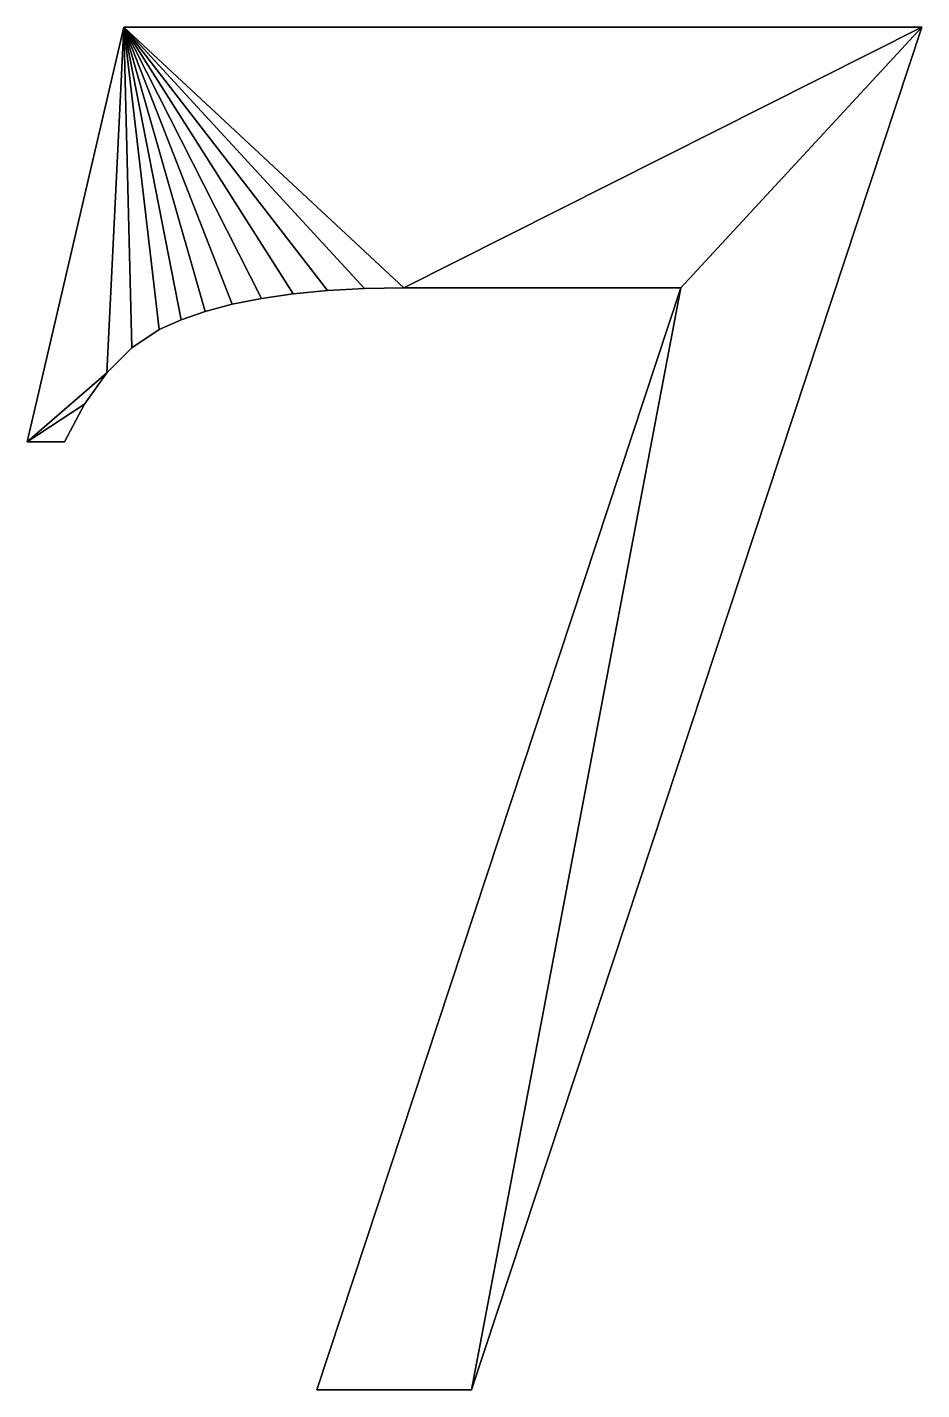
# Model space of a CAD drawing. Header units: metres. Extents: x 0.047 to 0.672, y -0.019 to 0.933.
import ezdxf

# ---------------------------------------------------------------- set-up
doc = ezdxf.new("R2010")
doc.units = ezdxf.units.M

msp = doc.modelspace()

# ---------------------------------------------------------------- meshes
at = {"layer": 'Armanisoft_0', "linetype": 'CONTINUOUS'}
mesh = msp.add_polyface(dxfattribs=at)
corners = [(0.24962, -0.019055), (0.503975, 0.750762), (0.310385, 0.750762), (0.282858, 0.750309), (0.257095, 0.748948), (0.233096, 0.746681), (0.210862, 0.743506), (0.190392, 0.739425), (0.171686, 0.734437), (0.154745, 0.728541), (0.139568, 0.721739), (0.12039, 0.708885), (0.102965, 0.691526), (0.087293, 0.669662), (0.073374, 0.643293), (0.047256, 0.643293), (0.114696, 0.932927), (0.67242, 0.932927), (0.357852, -0.019055), (0.24962, -0.019055), (0.359838, 1.807644), (-0.99087, -0.218418), (1.710546, -0.218418), (0.24962, -0.019055, 0.229421), (0.503975, 0.750762, 0.229421), (0.310385, 0.750762, 0.229421), (0.282858, 0.750309, 0.229421), (0.257095, 0.748948, 0.229421), (0.233096, 0.746681, 0.229421), (0.210862, 0.743506, 0.229421), (0.190392, 0.739425, 0.229421), (0.171686, 0.734437, 0.229421), (0.154745, 0.728541, 0.229421), (0.139568, 0.721739, 0.229421), (0.12039, 0.708885, 0.229421), (0.102965, 0.691526, 0.229421), (0.087293, 0.669662, 0.229421), (0.073374, 0.643293, 0.229421), (0.047256, 0.643293, 0.229421), (0.114696, 0.932927, 0.229421), (0.67242, 0.932927, 0.229421), (0.357852, -0.019055, 0.229421), (0.24962, -0.019055, 0.229421), (0.359838, 1.807644, 0.229421), (-0.99087, -0.218418, 0.229421), (1.710546, -0.218418, 0.229421), (0.24962, -0.019055), (0.24962, -0.019055, 0.229421), (0.503975, 0.750762), (0.503975, 0.750762, 0.229421), (0.310385, 0.750762), (0.310385, 0.750762, 0.229421), (0.282858, 0.750309), (0.282858, 0.750309, 0.229421), (0.257095, 0.748948), (0.257095, 0.748948, 0.229421), (0.233096, 0.746681), (0.233096, 0.746681, 0.229421), (0.210862, 0.743506), (0.210862, 0.743506, 0.229421), (0.190392, 0.739425), (0.190392, 0.739425, 0.229421), (0.171686, 0.734437), (0.171686, 0.734437, 0.229421), (0.154745, 0.728541), (0.154745, 0.728541, 0.229421), (0.139568, 0.721739), (0.139568, 0.721739, 0.229421), (0.12039, 0.708885), (0.12039, 0.708885, 0.229421), (0.102965, 0.691526), (0.102965, 0.691526, 0.229421), (0.087293, 0.669662), (0.087293, 0.669662, 0.229421), (0.073374, 0.643293), (0.073374, 0.643293, 0.229421), (0.047256, 0.643293), (0.047256, 0.643293, 0.229421), (0.114696, 0.932927), (0.114696, 0.932927, 0.229421), (0.67242, 0.932927), (0.67242, 0.932927, 0.229421), (0.357852, -0.019055), (0.357852, -0.019055, 0.229421)]
mesh.append_faces([[corners[k] for k in face] for face in [(15, 12, 13), (15, 13, 14), (16, 2, 3), (16, 3, 4), (16, 4, 5), (16, 5, 6), (16, 6, 7), (16, 7, 8), (16, 8, 9), (16, 9, 10), (16, 10, 11), (16, 11, 12), (16, 12, 15), (17, 1, 2), (17, 2, 16), (0, 1, 18), (1, 17, 18), (38, 36, 35), (38, 37, 36), (39, 26, 25), (39, 27, 26), (39, 28, 27), (39, 29, 28), (39, 30, 29), (39, 31, 30), (39, 32, 31), (39, 33, 32), (39, 34, 33), (39, 35, 34), (39, 38, 35), (40, 25, 24), (40, 39, 25), (23, 41, 24), (24, 41, 40), (48, 46, 47, 49), (50, 48, 49, 51), (52, 50, 51, 53), (54, 52, 53, 55), (56, 54, 55, 57), (58, 56, 57, 59), (60, 58, 59, 61), (62, 60, 61, 63), (64, 62, 63, 65), (66, 64, 65, 67), (68, 66, 67, 69), (70, 68, 69, 71), (72, 70, 71, 73), (74, 72, 73, 75), (76, 74, 75, 77), (78, 76, 77, 79), (80, 78, 79, 81), (82, 80, 81, 83), (46, 82, 83, 47)]])

doc.saveas('drawing.dxf')
